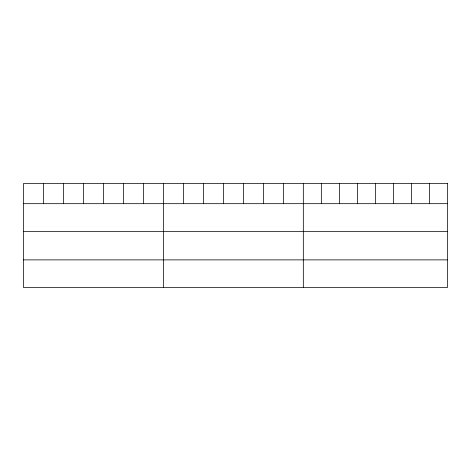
<?xml version="1.0" encoding="UTF-8"?>
<svg xmlns="http://www.w3.org/2000/svg" width="471" height="471" viewBox="0 0 471 471"><rect width="100%" height="100%" fill="white"/><g stroke="black" fill="none" stroke-linecap="round" stroke-linejoin="round"><path stroke-width="0.71" d="M23.55 203.678L447.45 203.678M23.55 231.355L447.45 231.355M23.55 259.88L447.45 259.88M429.434 183.443L429.434 203.678M411.418 183.443L411.418 203.678M393.403 183.443L393.403 203.678M375.387 183.443L375.387 203.678M357.371 183.443L357.371 203.678M339.356 183.443L339.356 203.678M321.34 183.443L321.34 203.678M303.324 183.443L303.324 287.557M283.342 183.443L283.342 203.678M263.354 183.443L263.354 203.678M243.372 183.443L243.372 203.678M223.389 183.443L223.389 203.678M203.407 183.443L203.407 203.678M183.419 183.443L183.419 203.678M163.437 183.443L163.437 287.557M143.455 183.443L143.455 203.678M123.467 183.443L123.467 203.678M103.485 183.443L103.485 203.678M83.502 183.443L83.502 203.678M63.52 183.443L63.52 203.678M43.532 183.443L43.532 203.678M447.45 183.443L23.55 183.443L23.55 287.557L447.45 287.557L447.45 183.443"/></g></svg>
